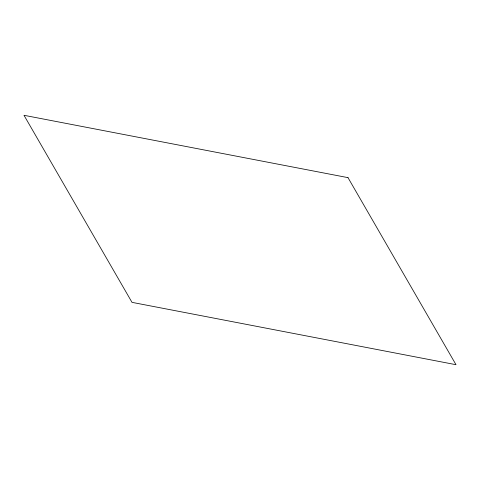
<?xml version="1.0" encoding="UTF-8"?>
<svg xmlns="http://www.w3.org/2000/svg" width="480" height="480" viewBox="0 0 480 480"><rect width="100%" height="100%" fill="white"/><g stroke="black" fill="none" stroke-linecap="round" stroke-linejoin="round"><path stroke-width="0.72" d="M348 177.648L24 115.296L132 302.352L456 364.704L348 177.648"/></g></svg>
